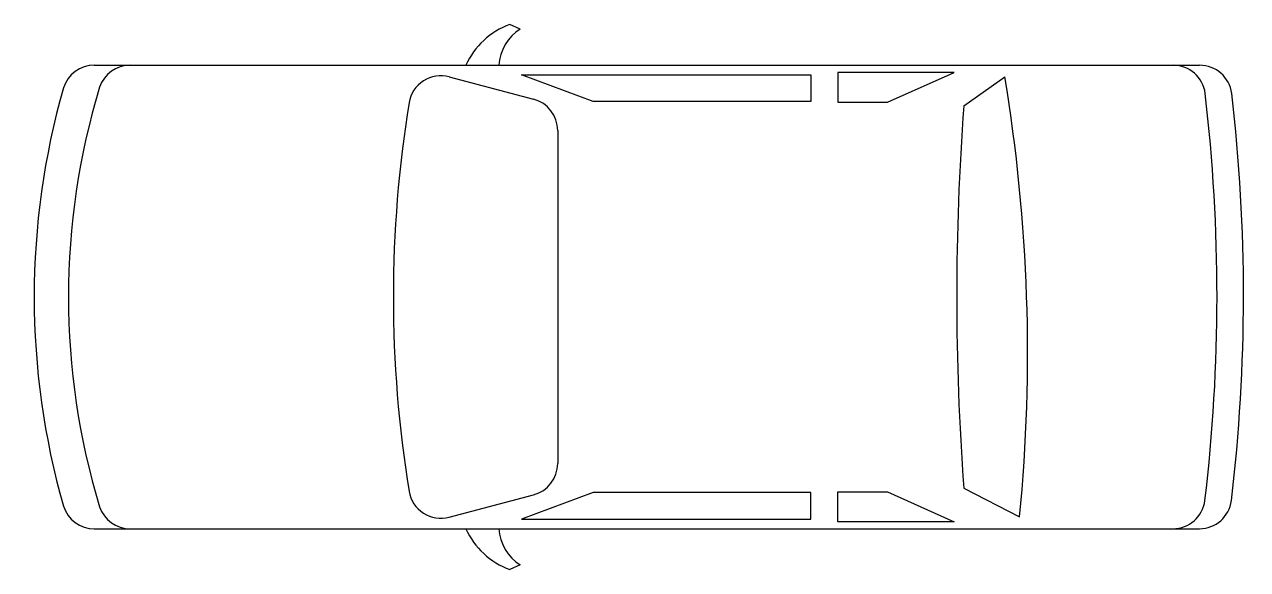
# Model space of a CAD drawing. Extents: x -95.17 to -90.36, y 6.37 to 8.52.
import ezdxf

# ---------------------------------------------------------------- set-up
doc = ezdxf.new("R2010")
doc.units = 0
doc.header["$LTSCALE"] = 100
doc.header["$MEASUREMENT"] = 0
doc.layers.add('AUT', color=2, linetype='CONTINUOUS')
doc.layers.add('C-CARRO', color=2, linetype='CONTINUOUS')

# ---------------------------------------------------------------- blocks, each defined once
blk = doc.blocks.new('AUTM3P')
at = {"layer": 'AUT'}
for p, q in [((1.9111, 1.0528), (1.8704, 1.0706)), ((0.2361, 0.9106), (4.5824, 0.9106)), ((1.9161, 0.8725), (3.053, 0.8725)), ((2.1981, 0.7683), (1.9161, 0.8725)), ((3.053, 0.8725), (3.053, 0.7683)), ((3.6169, 0.8826), (3.1597, 0.8826)), ((3.1597, 0.8826), (3.1597, 0.7658)), ((3.3553, 0.7658), (3.6169, 0.8826)), ((1.6313, 0.8646), (1.9637, 0.7771)), ((3.655, 0.7506), (3.8162, 0.8643)), ((3.053, 0.7683), (2.1981, 0.7683)), ((3.1597, 0.7658), (3.3553, 0.7658)), ((2.0584, 0.6543), (2.0584, -0.6543)), ((2.1981, -0.7684), (1.9161, -0.8725)), ((3.053, -0.7684), (2.1981, -0.7684)), ((3.053, -0.8725), (3.053, -0.7684)), ((3.1597, -0.8827), (3.1597, -0.7658)), ((3.1597, -0.7658), (3.3553, -0.7658)), ((3.3553, -0.7658), (3.6169, -0.8827)), ((3.655, -0.7506), (3.8746, -0.8638)), ((1.6313, -0.8646), (1.9637, -0.7771)), ((0.2361, -0.9106), (4.5814, -0.9106)), ((1.9161, -0.8725), (3.053, -0.8725)), ((3.6169, -0.8827), (3.1597, -0.8827)), ((1.9111, -1.0528), (1.8704, -1.0706))]:
    blk.add_line(p, q, dxfattribs=at)
for centre, radius, start, end in [((1.9729, 0.7857), 0.3028, 109.7944, 155.6458), ((2.0076, 0.9004), 0.1804, 122.3474, 176.7713), ((0.2361, 0.7836), 0.127, 90, 162.5507), ((0.3777, 0.7836), 0.127, 90, 161.4637), ((1.599, 0.7417), 0.127, 75.2564, 170.0648), ((4.4783, 0.7836), 0.127, 7.3566, 90), ((4.5824, 0.7836), 0.127, 7.3566, 90), ((2.9933, 0), 2.9933, 164.0673, 195.9327), ((2.9637, 0), 2.8291, 163.0675, 196.9325), ((-2.7055, -0.2209), 6.6115, 354.4202, 9.44802), ((1.9314, 0.6543), 0.127, 0, 75.2564), ((-2.1745, 0.0044), 6.8253, 353.23107, 6.69251), ((-2.0704, 0.0044), 6.8253, 353.23107, 6.69251), ((6.1548, 0), 4.7427, 170.7342, 189.2658), ((13.7203, 0), 10.0932, 175.73534, 184.26466), ((1.9314, -0.6543), 0.127, 284.7436, 0), ((1.599, -0.7417), 0.127, 189.9352, 284.7436), ((4.4772, -0.7836), 0.127, 270, 352.5594), ((4.5814, -0.7836), 0.127, 270, 352.5594), ((0.2361, -0.7836), 0.127, 197.4493, 270), ((0.3777, -0.7836), 0.127, 198.5363, 270), ((1.9729, -0.7857), 0.3028, 204.3542, 250.2056), ((2.0076, -0.9004), 0.1804, 183.2287, 237.6526)]:
    blk.add_arc(centre, radius, start, end, dxfattribs=at)

msp = doc.modelspace()

# ---------------------------------------------------------------- block references
at = {"layer": 'C-CARRO', "linetype": 'CONTINUOUS'}
msp.add_blockref('AUTM3P', (-95.1293, 7.4448), dxfattribs=at)

doc.saveas('drawing.dxf')
